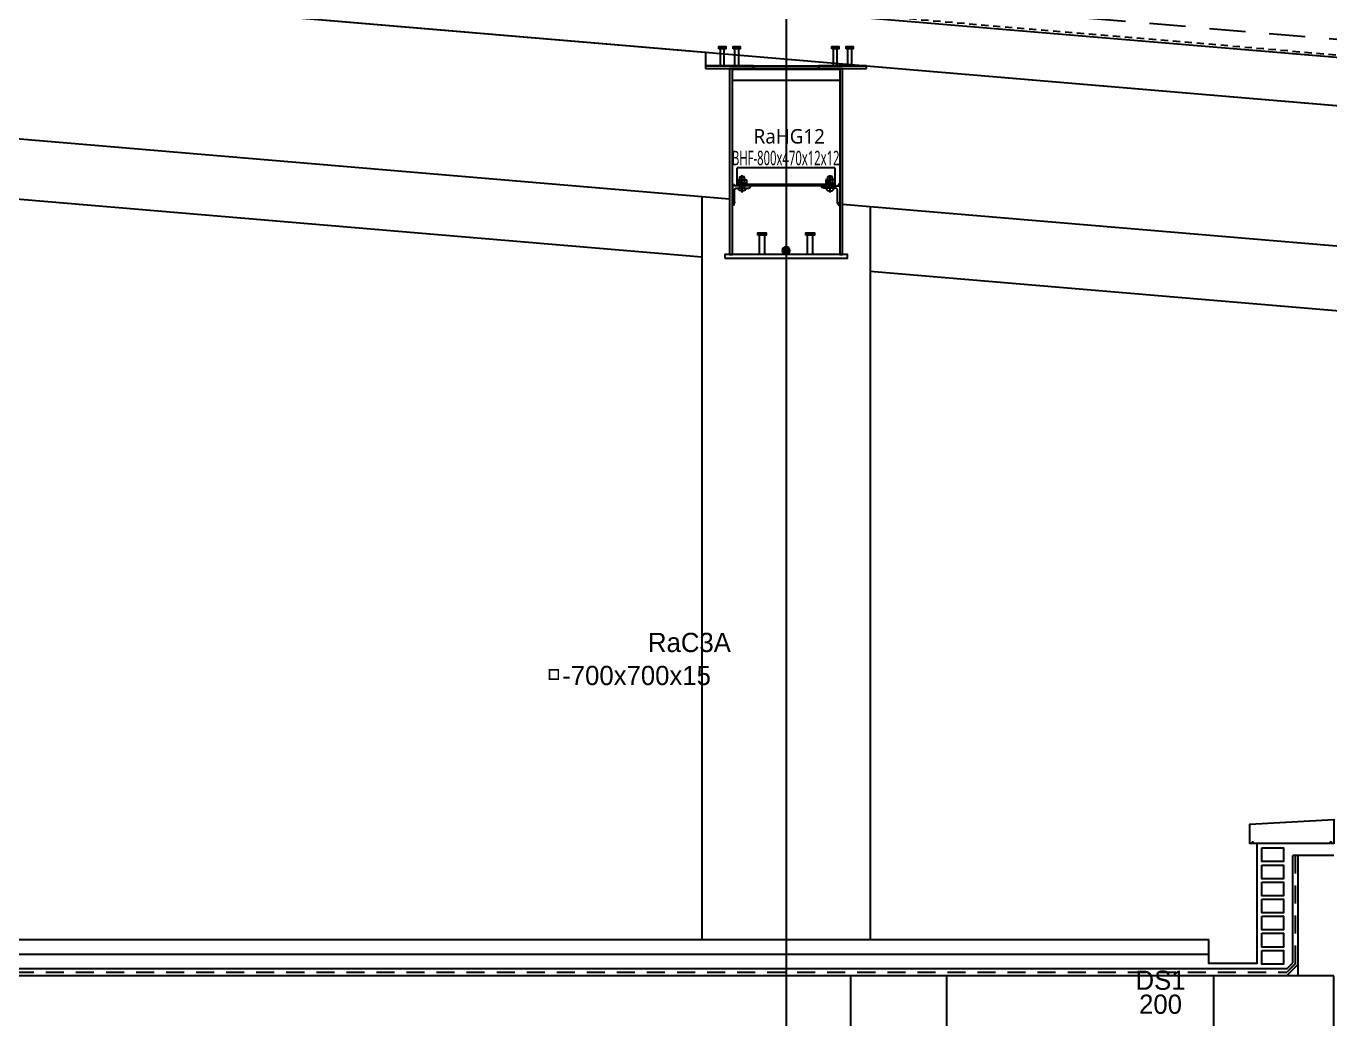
# Model space of a CAD drawing. Header units: millimetres. Extents: x 367092 to 767578, y 396038 to 811791.
# Drawn here: x 413463 to 418887, y 447471 to 451601 of the extents above; entities that cross this region are included whole.
import ezdxf
from ezdxf.enums import TextEntityAlignment as Align

# ---------------------------------------------------------------- set-up
doc = ezdxf.new("R2010")
doc.units = ezdxf.units.MM
doc.header["$LTSCALE"] = 100
doc.header["$MEASUREMENT"] = 0
doc.header["$PDSIZE"] = -10
for name, pattern in [('CENTER', [2, 1.25, -0.25, 0.25, -0.25]), ('HID', [2.5, 1.5, -1]), ('HIDDEN', [9.525, 6.35, -3.175])]:
    doc.linetypes.add(name, pattern=pattern)
doc.layers.get('0').update_dxf_attribs({"linetype": 'CONTINUOUS'})
doc.layers.get('Defpoints').update_dxf_attribs({"color": 171, "linetype": 'CONTINUOUS'})
for name, color, linetype in [('BOLT', 8, 'CONTINUOUS'), ('cen', 14, 'CONTINUOUS'), ('CEN(ST)', 1, 'CENTER'), ('CON', 2, 'CONTINUOUS'), ('ELE-1', 2, 'CONTINUOUS'), ('ELE-6', 8, 'CONTINUOUS'), ('FIN', 8, 'CONTINUOUS'), ('HAT-252', 252, 'CONTINUOUS'), ('HF', 3, 'CONTINUOUS'), ('INS', 9, 'BATTING'), ('plate', 8, 'CONTINUOUS'), ('R', 3, 'CONTINUOUS'), ('SASAC 도면번호', 6, 'CONTINUOUS'), ('STUD', 6, 'CONTINUOUS'), ('W', 7, 'CONTINUOUS'), ('WAL', 3, 'CONTINUOUS'), ('wire-meshes', 1, 'CONTINUOUS'), ('돌', 7, 'CONTINUOUS'), ('방수', 8, 'HIDDEN')]:
    doc.layers.add(name, color=color, linetype=linetype)
doc.styles.add('CGS', font='cgse', dxfattribs={"bigfont": 'cgs'})
doc.styles.add('나눔바른고딕', font='NanumBarunGothic.ttf')
doc.linetypes.add('BATTING', pattern='A,0.0001,-0.1,[134,ltypeshp.shx,S=0.1,R=0,X=-0.1,Y=0],-0.2,[134,ltypeshp.shx,S=0.1,R=180,X=0.1,Y=0],-0.1', length=0.4001)
doc.linetypes.add('X_LINE-ORI', pattern='A,3.5,-0.5,["X",Standard,S=0.5,R=0,X=-0.175,Y=-0.25],-0.5', length=4.5)

# ---------------------------------------------------------------- blocks, each defined once
blk = doc.blocks.new('SB16')
at = {"layer": 'STUD'}
for p, q in [((-8, 0), (-8, 70)), ((8, 0), (8, 70))]:
    blk.add_line(p, q, dxfattribs=at)
blk.add_lwpolyline([(-14.5, 70), (-14.5, 80), (14.5, 80), (14.5, 70)], close=True, dxfattribs=at)
blk = doc.blocks.new('*U380')
for p, q in [((-135, 0), (-335, 0)), ((-335, 0), (-335, -12)), ((-135, -12), (-135, 0)), ((335, 0), (135, 0)), ((135, 0), (135, -12)), ((335, -12), (335, 0)), ((-335, -12), (-135, -12)), ((135, -12), (335, -12))]:
    blk.add_line(p, q)
at = {"linetype": 'ByBlock'}
for points in [[(-235, -785), (-223, -785), (-223, -12), (-235, -12)], [(223, -785), (235, -785), (235, -12), (223, -12)]]:
    blk.add_lwpolyline(points, close=True, dxfattribs=at)
blk.add_lwpolyline([(-255, -800), (255, -800), (255, -785), (-255, -785)], close=True)
at = {"layer": 'Defpoints'}
blk.add_point((0, 0), dxfattribs=at)
blk = doc.blocks.new('*U383')
at = {"layer": 'BOLT'}
for p, q in [((-20, 0), (20, 0)), ((-20, 0), (-20, -4.5)), ((-17, 15), (17, 15)), ((20, 0), (20, -4.5)), ((-20, -4.5), (20, -4.5)), ((-18, -18.8), (-18, -6.2)), ((-13.5, -4.5), (13.5, -4.5)), ((-13.5, -20.5), (13.5, -20.5)), ((-10, -20.5), (-10, -31.2)), ((-10, -31.2), (-8, -33.2)), ((-10, -31.2), (10, -31.2)), ((-9, -18.8), (-9, -6.2)), ((-8, -33.2), (8, -33.2)), ((10, -31.2), (8, -33.2)), ((9, -18.8), (9, -6.2)), ((10, -20.5), (10, -31.2)), ((18, -18.8), (18, -6.2))]:
    blk.add_line(p, q, dxfattribs=at)
at = {"layer": 'BOLT', "linetype": 'HIDDEN'}
for p, q in [((-10, 15), (-10, 0)), ((10, 15), (10, 0))]:
    blk.add_line(p, q, dxfattribs=at)
at = {"layer": 'BOLT'}
for centre, radius, start, end in [((0, 10.3), 17.6, 15.5187, 164.4813), ((-13.5, -11.2), 6.71, 47.8966, 132.1034), ((-13.5, -13.8), 6.71, 227.8966, 312.1034), ((0, -28.7), 24.2, 68.2132, 111.7868), ((0, 3.7), 24.2, 248.2132, 291.7868), ((13.5, -11.2), 6.71, 47.8966, 132.1034), ((13.5, -13.8), 6.71, 227.8966, 312.1034)]:
    blk.add_arc(centre, radius, start, end, dxfattribs=at)
at = {"layer": 'cen'}
blk.add_line((0, 32.8), (0, -38.3), dxfattribs=at)
blk = doc.blocks.new('W')
at = {"layer": 'W'}
h = blk.add_hatch(color=256, dxfattribs=at)
h.dxf.hatch_style = 1
edge = h.paths.add_edge_path()
edge.add_line((0, 0), (0, 7.5))
edge.add_arc((0, 0), 7.5, 90, 180)
edge.add_line((-7.5, 0), (0, 0))
blk.add_lwpolyline([(0, 0), (0, 7.5, 0.414214), (-7.5, 0)], format="xyb", close=True, dxfattribs=at)
blk = doc.blocks.new('*U382')
at = {"layer": 'STUD', "color": 0, "linetype": 'ByBlock'}
for p, q in [((0, 11), (-80, 11)), ((0, -11), (-80, -11))]:
    blk.add_line(p, q, dxfattribs=at)
blk.add_lwpolyline([(-80, -17.5), (-90, -17.5), (-90, 17.5), (-80, 17.5)], close=True, dxfattribs=at)
blk = doc.blocks.new('R')
at = {"layer": 'R', "const_width": 15}
blk.add_lwpolyline([(-7.5, -15, 1), (7.5, -15, 1)], format="xyb", close=True, dxfattribs=at)
at = {"layer": 'R'}
blk.add_circle((0, -15), 15, dxfattribs=at)
blk = doc.blocks.new('*U381')
at = {"layer": 'plate'}
h = blk.add_hatch(color=256, dxfattribs=at)
h.dxf.hatch_style = 1
edge = h.paths.add_edge_path()
edge.add_line((-223, -575), (-223, -582.5))
edge.add_arc((-232.1, -566.8), 18.2, 300.2401, 362.539)
edge.add_arc((-224.6, -564.4), 10.7, 278.6843, 351.3157, ccw=False)
h = blk.add_hatch(color=256, dxfattribs=at)
h.dxf.hatch_style = 1
edge = h.paths.add_edge_path()
edge.add_line((223, -575), (223, -582.5))
edge.add_arc((232.1, -566.8), 18.2, 177.461, 239.7599, ccw=False)
edge.add_arc((224.6, -564.4), 10.7, 188.6843, 261.3157)
at = {"layer": 'Defpoints'}
for p in [(0, 0), (-235, -20), (235, -20), (0, -785), (0, -800)]:
    blk.add_point(p, dxfattribs=at)
at = {"layer": 'plate'}
for p, q in [((223, -12), (-223, -12)), ((223, -12), (-223, -12)), ((223, -12), (-223, -12)), ((223, -16), (-223, -16)), ((223, -16), (-223, -16)), ((223, -16), (-223, -16)), ((223, -62), (-223, -62)), ((223, -62), (-223, -62)), ((223, -62), (-223, -62)), ((203, -425), (-203, -425)), ((-203, -500), (-203, -425)), ((203, -425), (203, -500)), ((203, -494), (-203, -494)), ((203, -500), (-203, -500))]:
    blk.add_line(p, q, dxfattribs=at)
for points in [[(-205, -509), (-157, -509, 0.414214), (-148, -500), (-223, -500), (-223, -575, 0.414214), (-214, -566), (-214, -518, -0.414214)], [(205, -509), (157, -509, -0.414214), (148, -500), (223, -500), (223, -575, -0.414214), (214, -566), (214, -518, 0.414214)], [(-223, -575), (-223, -582.5, 0.278729), (-214, -566, -0.327968)], [(223, -575), (223, -582.5, -0.278729), (214, -566, 0.327968)]]:
    blk.add_lwpolyline(points, format="xyb", close=True, dxfattribs=at)
at = {"layer": 'BOLT', "xscale": -1, "rotation": 180}
blk.add_blockref('*U383', (-183, -494), dxfattribs=at)
at = {"layer": 'BOLT', "rotation": 180}
blk.add_blockref('*U383', (183, -494), dxfattribs=at)
at = {"layer": 'plate', "xscale": -1}
blk.add_blockref('W', (-223, -500), dxfattribs=at)
at = {"layer": 'plate'}
blk.add_blockref('W', (223, -500), dxfattribs=at)
at = {"layer": 'plate', "rotation": 270}
for p in [(-100, -785), (100, -785)]:
    blk.add_blockref('*U382', p, dxfattribs=at)
at = {"layer": 'plate', "xscale": -1.066666666666665, "yscale": 1.066666666666665, "zscale": 1.066666666666665, "rotation": 180}
blk.add_blockref('R', (0, -785), dxfattribs=at)
blk = doc.blocks.new('RaHG12-SEC')
blk.add_blockref('*U381', (0, 0))
at = {"layer": 'HF'}
blk.add_blockref('*U380', (0, 0), dxfattribs=at)
at = {"layer": 'STUD'}
for p in [(-265, 0), (-205, 0), (205, 0), (265, 0)]:
    blk.add_blockref('SB16', p, dxfattribs=at)
at = {"layer": 'Defpoints', "style": '나눔바른고딕'}
blk.add_text('RaHG12', height=60, dxfattribs=at).set_placement((13.1, -293.5), align=Align.MIDDLE_CENTER)
at = {"layer": 'Defpoints', "style": '나눔바른고딕', "width": 0.6}
blk.add_text('BHF-800x470x12x12', height=60, dxfattribs=at).set_placement((-1.5, -431.9), align=Align.BOTTOM_CENTER)

msp = doc.modelspace()

# ---------------------------------------------------------------- linework, layer by layer
at = {"layer": 'CEN(ST)', "ltscale": 10000}
msp.add_line((416624.5, 499911.1), (416624.5, 418443.5), dxfattribs=at)
at = {"layer": 'CON', "ltscale": 1000}
msp.add_line((416959.6, 451436), (425988.3, 450672.7), dxfattribs=at)
for points in [[(392592.6, 452401), (407921.6, 452401), (526209.6, 442401), (526688.8, 442401), (526688.8, 441501), (533944.1, 441501)], [(392592.7, 452201), (407590.8, 452201), (407590.8, 452171.4), (408260.8, 452171.4), (416289.6, 451492.6), (416289.6, 451436), (416959.6, 451436), (425988.3, 450672.7)], [(418752.8, 448151), (418752.8, 447651)], [(418752.8, 447651), (407375.8, 447651)]]:
    msp.add_lwpolyline(points, dxfattribs=at)
at = {"layer": 'Defpoints'}
msp.add_lwpolyline([(392592.6, 452201), (407911, 452201), (526388.8, 442184.9), (526388.8, 441501), (533944.1, 441501)], dxfattribs=at)
for points in [[(417292.8, 447651), (416892.8, 447651), (416892.8, 447051), (417292.8, 447051)], [(418902.8, 447651), (418402.8, 447651), (418402.8, 447051), (418902.8, 447051)]]:
    msp.add_lwpolyline(points, close=True, dxfattribs=at)
at = {"layer": 'ELE-1', "ltscale": 1000}
msp.add_line((418902.8, 448151), (418752.8, 448151), dxfattribs=at)
at = {"layer": 'ELE-6', "ltscale": 10000}
for p, q in [((408160.8, 451577.7), (416389.6, 450882.1)), ((416274.5, 450891.8), (416274.5, 447801)), ((416859.6, 450860.4), (426088.3, 450080.2)), ((416974.5, 450850.7), (416974.5, 447801))]:
    msp.add_line(p, q, dxfattribs=at)
at = {"layer": 'FIN'}
for p, q in [((418582.8, 448201), (418582.8, 447801)), ((407745.8, 447801), (418382.8, 447801))]:
    msp.add_line(p, q, dxfattribs=at)
at = {"layer": 'FIN', "ltscale": 0.5}
for points in [[(408275.8, 451317.1), (416274.5, 450640.9)], [(416974.5, 450581.7), (435696.8, 448998.9)]]:
    msp.add_lwpolyline(points, dxfattribs=at)
at = {"layer": 'FIN'}
msp.add_lwpolyline([(418582.8, 447801), (418582.8, 447701), (418382.8, 447701), (418382.8, 447801)], dxfattribs=at)
at = {"layer": 'HAT-252', "linetype": 'HID', "ltscale": 0.2}
msp.add_lwpolyline([(392592.6, 452411), (407919.9, 452411), (526207.9, 442411), (526698.8, 442411), (526698.8, 441511), (533944.1, 441511)], dxfattribs=at)
at = {"layer": 'INS', "ltscale": 1000}
for p, q in [((418752.8, 448151), (418732.8, 448151)), ((418732.8, 447705.1), (418732.8, 448151)), ((418708.7, 447681), (418732.8, 447705.1)), ((407419.9, 447681), (418708.7, 447681))]:
    msp.add_line(p, q, dxfattribs=at)
at = {"layer": 'WAL'}
for points in [[(418602.8, 448182.3), (418692.8, 448182.3), (418692.8, 448125.3), (418602.8, 448125.3)], [(418602.8, 448111.3), (418692.8, 448111.3), (418692.8, 448054.3), (418602.8, 448054.3)], [(418602.8, 448040.3), (418692.8, 448040.3), (418692.8, 447983.3), (418602.8, 447983.3)], [(418602.8, 447969.3), (418692.8, 447969.3), (418692.8, 447912.3), (418602.8, 447912.3)], [(418602.8, 447898.3), (418692.8, 447898.3), (418692.8, 447841.3), (418602.8, 447841.3)], [(418602.8, 447827.3), (418692.8, 447827.3), (418692.8, 447770.3), (418602.8, 447770.3)], [(418602.8, 447756.3), (418692.8, 447756.3), (418692.8, 447699.3), (418602.8, 447699.3)]]:
    msp.add_lwpolyline(points, close=True, dxfattribs=at)
at = {"layer": 'wire-meshes', "linetype": 'HID'}
msp.add_lwpolyline([(392592.6, 452476), (407922.6, 452476), (526213.8, 442475.7)], dxfattribs=at)
at = {"layer": 'wire-meshes', "linetype": 'X_LINE-ORI', "ltscale": 0.4}
msp.add_lwpolyline([(407745.8, 447741), (418382.8, 447741)], dxfattribs=at)
at = {"layer": '돌'}
msp.add_lwpolyline([(418887.8, 448201), (418567.8, 448201), (418567.8, 448206), (418562.8, 448206), (418562.8, 448201), (418552.8, 448201), (418552.8, 448281), (418902.8, 448301), (418902.8, 448201), (418892.8, 448201), (418892.8, 448206), (418887.8, 448206), (418887.8, 448201)], dxfattribs=at)
at = {"layer": '방수', "linetype": 'HID', "ltscale": 0.5}
for p, q in [((418705.8, 447651), (418752.8, 447698)), ((418742.8, 447701), (418707.8, 447666)), ((407420.8, 447666), (418707.8, 447666))]:
    msp.add_line(p, q, dxfattribs=at)
msp.add_lwpolyline([(418742.8, 447701), (418742.8, 448151)], dxfattribs=at)

# ---------------------------------------------------------------- block references
at = {"layer": 'SASAC 도면번호'}
msp.add_blockref('RaHG12-SEC', (416624.6, 451436), dxfattribs=at)

# ---------------------------------------------------------------- texts
at = {"layer": 'Defpoints', "style": 'CGS'}
for s, p in [('RaC3A', (416222.5, 448973.1)), ('ㅁ-700x700x15', (415967.7, 448835.8)), ('DS1', (418182.1, 447568.4)), ('200', (418182.1, 447468.4))]:
    msp.add_text(s, height=80, dxfattribs=at).set_placement(p, align=Align.BOTTOM_CENTER)

doc.saveas('drawing.dxf')
